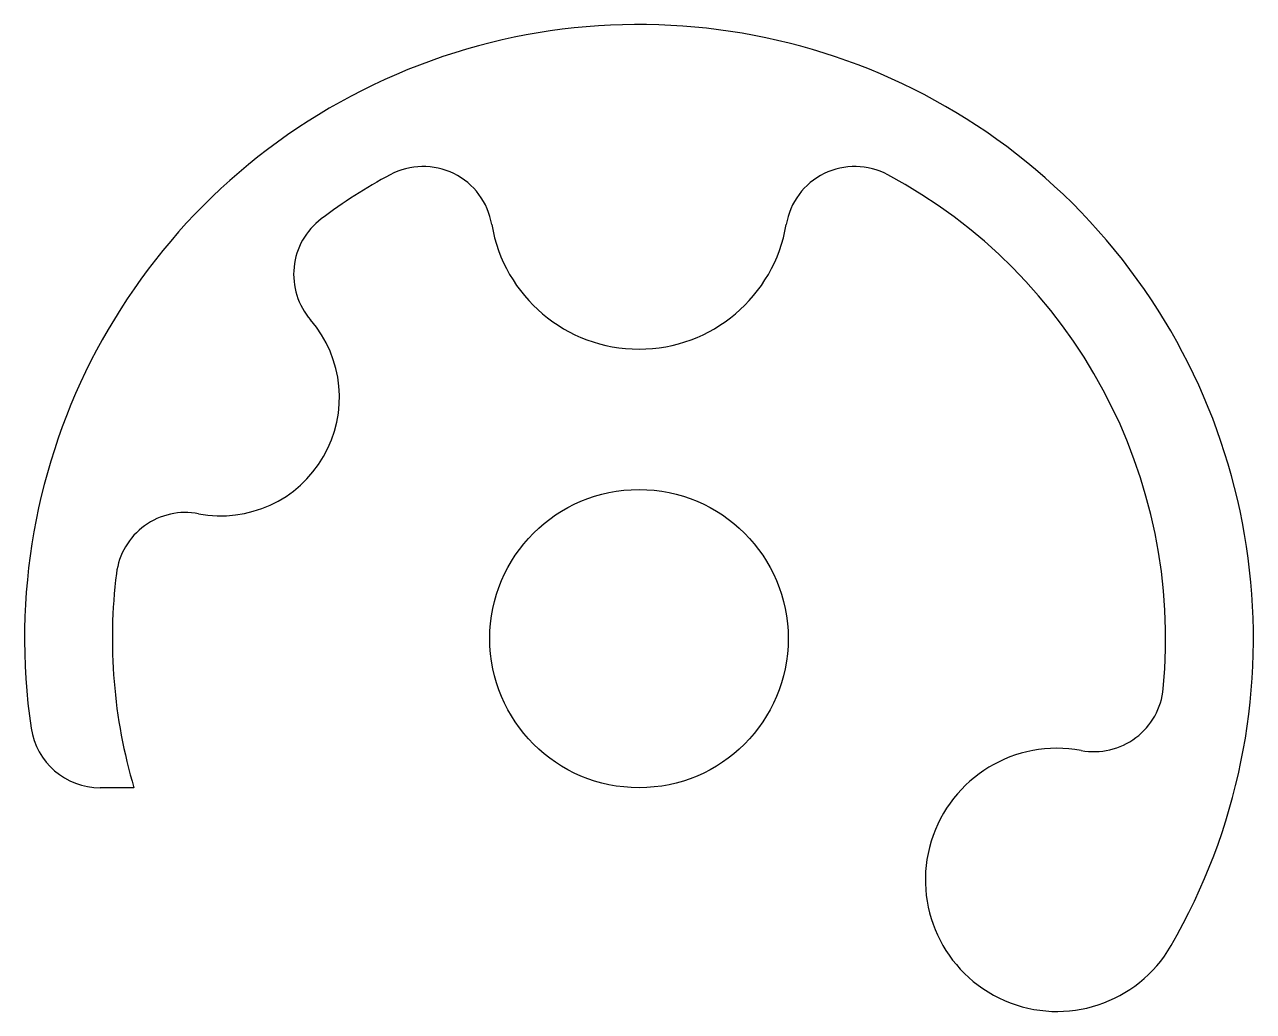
# Model space of a CAD drawing. Extents: x -14 to 14, y -8.5 to 14.
import ezdxf

# ---------------------------------------------------------------- set-up
doc = ezdxf.new("R2010")
doc.units = 0
doc.layers.add('MODELSKETCH_VISIBLE', color=7, linetype='CONTINUOUS')

msp = doc.modelspace()

# ---------------------------------------------------------------- linework, layer by layer
at = {"layer": 'MODELSKETCH_VISIBLE'}
msp.add_line((-11.508, -3.4), (-12.279, -3.4), dxfattribs=at)
msp.add_circle((0, 0), 3.4, dxfattribs=at)
for centre, radius, start, end in [((0, 0), 14, 330, 188.3965), ((-4.919, 9.177), 1.587, 9.4951, 118.1921), ((4.919, 9.177), 1.587, 61.8079, 170.5049), ((0, 0), 12, 118.1921, 127.1109), ((0, 0), 12, 354.5448, 61.8079), ((-6.282, 8.304), 1.587, 127.1109, 220.8372), ((0, 10), 3.4, 189.4951, 350.5049), ((-9.526, 5.5), 2.7, 259.1628, 40.8372), ((-10.332, 1.289), 1.587, 79.1628, 172.8891), ((0, 0), 12, 172.8891, 196.4592), ((10.365, -0.99), 1.587, 259.4612, 354.5448), ((-12.279, -1.812), 1.587, 188.3965, 270), ((9.526, -5.5), 3, 79.4612, 330)]:
    msp.add_arc(centre, radius, start, end, dxfattribs=at)

doc.saveas('drawing.dxf')
